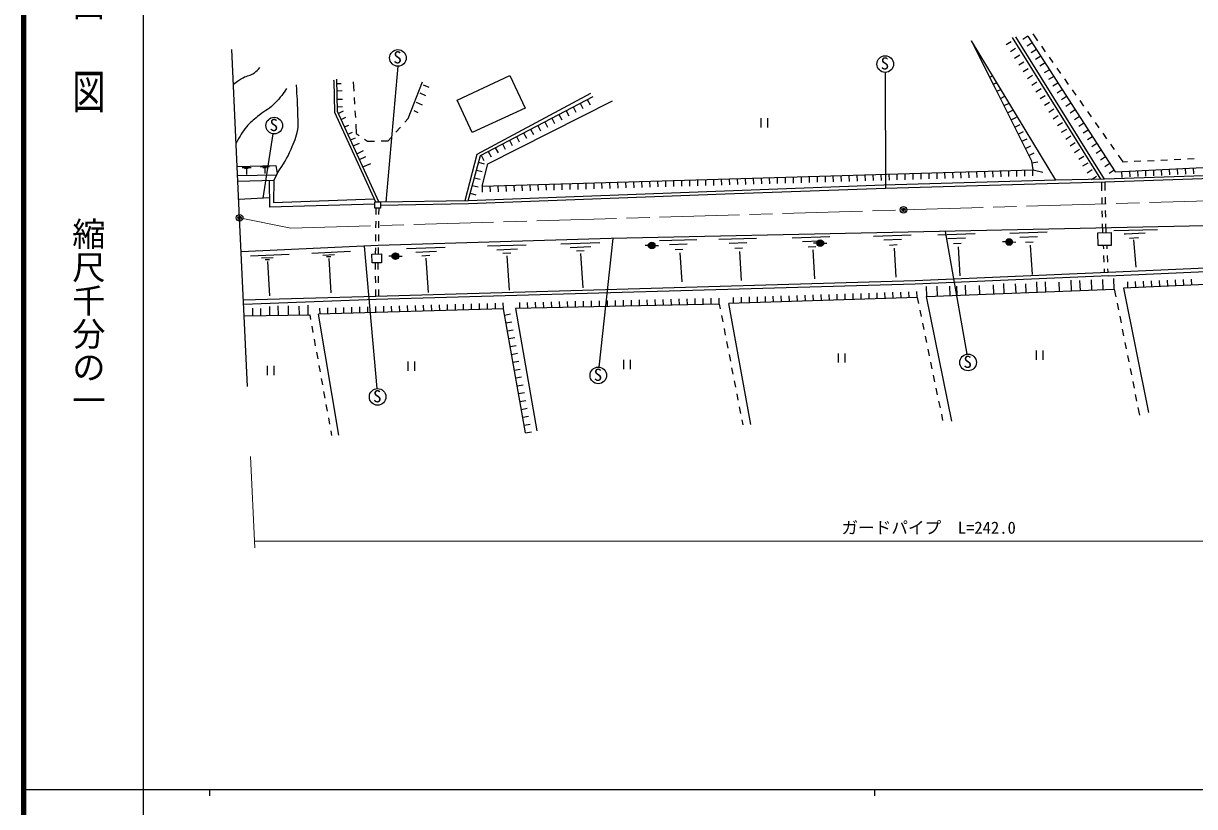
# Model space of a CAD drawing. Units: millimetres, scale not verified. Extents: x 40000 to 680000, y 20000 to 380000.
# Drawn here: x 40000 to 216110, y 202409 to 320141 of the extents above; entities that cross this region are included whole.
import ezdxf
from ezdxf.enums import TextEntityAlignment as Align

# ---------------------------------------------------------------- set-up
doc = ezdxf.new("R2010")
doc.units = ezdxf.units.MM
doc.header["$LTSCALE"] = 1000
doc.header["$PDMODE"] = 32
doc.header["$PDSIZE"] = 500
doc.linetypes.add('CHAIN', pattern=[18.5, 12, -1.5, 3.5, -1.5])
for name, color, linetype, lineweight in [('M-BGD', 7, 'Continuous', 25), ('M-BMK', 2, 'CHAIN', 13), ('M-BMK-SRVR', 3, 'Continuous', 25), ('M-STR-HTXT', 7, 'Continuous', 13), ('M-TTL', 2, 'Continuous', 140), ('M-TTL-BAND', 7, 'Continuous', 25)]:
    doc.layers.add(name, color=color, linetype=linetype, lineweight=lineweight)
doc.layers.add('M-OTRS', color=6, linetype='Continuous')
doc.styles.add('@ＭＳ ゴシック', font='')
doc.styles.add('ＭＳ ゴシック', font='')
doc.styles.get('@ＭＳ ゴシック').set_extended_font_data('@MS Gothic')
doc.styles.get('ＭＳ ゴシック').set_extended_font_data('MS Gothic')

msp = doc.modelspace()

# ---------------------------------------------------------------- linework, layer by layer
at = {"layer": 'M-BGD'}
for p, q in [((195224, 296555), (182550, 317513)), ((186175, 310382), (182550, 317513)), ((187764, 316950), (188524, 317432)), ((188682, 318001), (201941, 296713)), ((191017, 318231), (190261, 317743)), ((191667, 317223), (190911, 316735)), ((191782, 318552), (192507, 317522)), ((188406, 315936), (189166, 316418)), ((189049, 314923), (189809, 315405)), ((192318, 316214), (191562, 315726)), ((193083, 316705), (193659, 315888)), ((96294, 313700), (94481, 293260)), ((189692, 313910), (190452, 314392)), ((192969, 315206), (192212, 314718)), ((193619, 314198), (192863, 313710)), ((194235, 315070), (194811, 314253)), ((87232, 306919), (87115, 311764)), ((105213, 308586), (113165, 312289)), ((113165, 312289), (115431, 307422)), ((169575, 312785), (169646, 295371)), ((185310, 312083), (185711, 312286)), ((190334, 312896), (191094, 313378)), ((190977, 311883), (191737, 312365)), ((194270, 313190), (193514, 312702)), ((194921, 312181), (194164, 311693)), ((195387, 313435), (195963, 312618)), ((196539, 311800), (197115, 310983)), ((86647, 311682), (86658, 311530)), ((86658, 311530), (86787, 306802)), ((87131, 311112), (87798, 311128)), ((87157, 310021), (87921, 310040)), ((89593, 311358), (89676, 309980)), ((97872, 305867), (100032, 311361)), ((100999, 310485), (100162, 310860)), ((185854, 311013), (186275, 311227)), ((191617, 299420), (186175, 310382)), ((186394, 309941), (186959, 310222)), ((191620, 310869), (192380, 311351)), ((192262, 309856), (193022, 310338)), ((195571, 311173), (194815, 310685)), ((196222, 310165), (195466, 309677)), ((197691, 310165), (198267, 309348)), ((87187, 308757), (87956, 308776)), ((89736, 308982), (89796, 307984)), ((99990, 307854), (99112, 308263)), ((100526, 309263), (99673, 309679)), ((107479, 303720), (105213, 308586)), ((125298, 309613), (108185, 300454)), ((108712, 300290), (125667, 309157)), ((109855, 299043), (128563, 308525)), ((124781, 308694), (125199, 307896)), ((186927, 308866), (187582, 309191)), ((192905, 308843), (193665, 309325)), ((193547, 307829), (194308, 308311)), ((196872, 309156), (196116, 308668)), ((198843, 308531), (199419, 307713)), ((86787, 306802), (92960, 293333)), ((87215, 307608), (87303, 307615)), ((93443, 293333), (87232, 306919)), ((87303, 307615), (87974, 307646)), ((88060, 306952), (87384, 306586)), ((89856, 306986), (89916, 305988)), ((99370, 306719), (98773, 307023)), ((115431, 307422), (107479, 303720)), ((120528, 306469), (120945, 305672)), ((121591, 307026), (122008, 306228)), ((122655, 307582), (123072, 306784)), ((123718, 308138), (124135, 307340)), ((187461, 307792), (188205, 308161)), ((187995, 306717), (188801, 307117)), ((194190, 306816), (194950, 307298)), ((197523, 308148), (196767, 307660)), ((198174, 307140), (197417, 306652)), ((199995, 306896), (200571, 306078)), ((87781, 305717), (88483, 306037)), ((88299, 304585), (88912, 304865)), ((89976, 304989), (90058, 303611)), ((97360, 305295), (97872, 305867)), ((117338, 304801), (117755, 304004)), ((118401, 305357), (118818, 304560)), ((119465, 305913), (119882, 305116)), ((150871, 305910), (150871, 304510)), ((151921, 304510), (151921, 305910)), ((188528, 305642), (189334, 306042)), ((189062, 304567), (189868, 304967)), ((194833, 305802), (195593, 306284)), ((195475, 304789), (196235, 305271)), ((198824, 306131), (198068, 305643)), ((199475, 305123), (198719, 304635)), ((201147, 305261), (201723, 304443)), ((76063, 293879), (77537, 303543)), ((88794, 303501), (89466, 303808)), ((89198, 302618), (89923, 302950)), ((90058, 303611), (90489, 303315)), ((94845, 302488), (95357, 303060)), ((96025, 303805), (96692, 304550)), ((114148, 303133), (114565, 302335)), ((115211, 303689), (115628, 302891)), ((116275, 304245), (116692, 303447)), ((189595, 303492), (190401, 303892)), ((196118, 303775), (196878, 304257)), ((196761, 302762), (197521, 303244)), ((200126, 304115), (199369, 303627)), ((200776, 303106), (200020, 302619)), ((202299, 303626), (202875, 302808)), ((89607, 301724), (90519, 302141)), ((91313, 302749), (91743, 302453)), ((91743, 302453), (92794, 302465)), ((93794, 302476), (94845, 302488)), ((110958, 301464), (111375, 300667)), ((112021, 302020), (112438, 301223)), ((113085, 302577), (113502, 301779)), ((190129, 302417), (190935, 302817)), ((190662, 301342), (191469, 301743)), ((197403, 301749), (198163, 302231)), ((198046, 300735), (198806, 301217)), ((201427, 302098), (200671, 301610)), ((203451, 301991), (204027, 301174)), ((90138, 300562), (91134, 301017)), ((90533, 299697), (91502, 300140)), ((108185, 300454), (106393, 293463)), ((106861, 293471), (108712, 300290)), ((108831, 300352), (109248, 299555)), ((109894, 300908), (110312, 300111)), ((191196, 300268), (192002, 300668)), ((191853, 298117), (191617, 299420)), ((198689, 299722), (199449, 300204)), ((202078, 301090), (201321, 300602)), ((202728, 300082), (201972, 299594)), ((204603, 300356), (205329, 299327)), ((207038, 299411), (208037, 299460)), ((209036, 299509), (210035, 299559)), ((211033, 299608), (212032, 299657)), ((213031, 299706), (214030, 299756)), ((215029, 299805), (216027, 299854)), ((72161, 298635), (77946, 298789)), ((72899, 298465), (74249, 298496)), ((73266, 298356), (73780, 298364)), ((73539, 298247), (73562, 297435)), ((75652, 298598), (77001, 298629)), ((76018, 298489), (76533, 298496)), ((76291, 298379), (76315, 297568)), ((77946, 298789), (78157, 297560)), ((91049, 298568), (92222, 299104)), ((108118, 298103), (108987, 297868)), ((108433, 299261), (109301, 299026)), ((108960, 295673), (109855, 299043)), ((108960, 295673), (191853, 298117)), ((176131, 297653), (176157, 296754)), ((177330, 297689), (177357, 296789)), ((178530, 297724), (178556, 296824)), ((179729, 297759), (179756, 296860)), ((180929, 297795), (180955, 296895)), ((182128, 297830), (182155, 296931)), ((183328, 297866), (183354, 296966)), ((184527, 297901), (184554, 297001)), ((185727, 297936), (185753, 297037)), ((186926, 297972), (186953, 297072)), ((188126, 298007), (188152, 297107)), ((189325, 298042), (189352, 297143)), ((190525, 298078), (190551, 297178)), ((191662, 299170), (192547, 299331)), ((191724, 298113), (191751, 297213)), ((191853, 298117), (193275, 297801)), ((199331, 298708), (200091, 299190)), ((199974, 297695), (200734, 298177)), ((203379, 299073), (202623, 298585)), ((204029, 298065), (203273, 297577)), ((205114, 297903), (205159, 297004)), ((205329, 299327), (206039, 299362)), ((206313, 297961), (206357, 297062)), ((207512, 298020), (207556, 297121)), ((208710, 298079), (208754, 297180)), ((209909, 298138), (209953, 297239)), ((211107, 298196), (211151, 297297)), ((212306, 298255), (212350, 297356)), ((213504, 298314), (213548, 297415)), ((214703, 298373), (214747, 297474)), ((215902, 298431), (215946, 297532)), ((78054, 297354), (72225, 297233)), ((77642, 296530), (72264, 296378)), ((76953, 296511), (77014, 292536)), ((77642, 296530), (77608, 293215)), ((78157, 297560), (77642, 296530)), ((107804, 296945), (108673, 296709)), ((116157, 295885), (116184, 294985)), ((117356, 295920), (117383, 295021)), ((118556, 295956), (118582, 295056)), ((119755, 295991), (119782, 295091)), ((120955, 296026), (120981, 295127)), ((122154, 296062), (122181, 295162)), ((123354, 296097), (123380, 295198)), ((124553, 296133), (124580, 295233)), ((125753, 296168), (125779, 295268)), ((126952, 296203), (126979, 295304)), ((128152, 296239), (128178, 295339)), ((129351, 296274), (129378, 295374)), ((130551, 296309), (130577, 295410)), ((131750, 296345), (131777, 295445)), ((132950, 296380), (132976, 295481)), ((134149, 296415), (134176, 295516)), ((135349, 296451), (135375, 295551)), ((136548, 296486), (136575, 295587)), ((137748, 296522), (137774, 295622)), ((138947, 296557), (138974, 295657)), ((140147, 296592), (140173, 295693)), ((141346, 296628), (141373, 295728)), ((142546, 296663), (142572, 295763)), ((143745, 296698), (143772, 295799)), ((144944, 296734), (144971, 295834)), ((146144, 296769), (146170, 295870)), ((147343, 296805), (147370, 295905)), ((148543, 296840), (148569, 295940)), ((149742, 296875), (149769, 295976)), ((150942, 296911), (150968, 296011)), ((152141, 296946), (152168, 296046)), ((153341, 296981), (153367, 296082)), ((154540, 297017), (154567, 296117)), ((155740, 297052), (155766, 296152)), ((156939, 297087), (156966, 296188)), ((158139, 297123), (158165, 296223)), ((159338, 297158), (159365, 296259)), ((160538, 297194), (160564, 296294)), ((161737, 297229), (161764, 296329)), ((162937, 297264), (162963, 296365)), ((164136, 297300), (164163, 296400)), ((165336, 297335), (165362, 296435)), ((166535, 297370), (166562, 296471)), ((167735, 297406), (167761, 296506)), ((168934, 297441), (168961, 296542)), ((170134, 297476), (170160, 296577)), ((171333, 297512), (171360, 296612)), ((172533, 297547), (172559, 296648)), ((173732, 297583), (173759, 296683)), ((174931, 297618), (174958, 296718)), ((202584, 296728), (195224, 296555)), ((200616, 296681), (201377, 297163)), ((202111, 296289), (202134, 294990)), ((202598, 296303), (202625, 295001)), ((107175, 294629), (108044, 294393)), ((107490, 295787), (108358, 295551)), ((108960, 295673), (108987, 294773)), ((110160, 295708), (110186, 294809)), ((111359, 295744), (111386, 294844)), ((112559, 295779), (112585, 294879)), ((113758, 295814), (113785, 294915)), ((114958, 295850), (114984, 294950)), ((76993, 293932), (72388, 293667)), ((92861, 292982), (77014, 292536)), ((77608, 293215), (92762, 293765)), ((92861, 293333), (93711, 293333)), ((92861, 292389), (92861, 293333)), ((93711, 292389), (92861, 292389)), ((92996, 292389), (92985, 291427)), ((93430, 292389), (93419, 291430)), ((93711, 293333), (93711, 292389)), ((202152, 293990), (202170, 292991)), ((202645, 294001), (202665, 293001)), ((202188, 291991), (202205, 290991)), ((202685, 292002), (202705, 291002)), ((92974, 290427), (92962, 289427)), ((93408, 290430), (93396, 289431)), ((239928, 290167), (128382, 287822)), ((178594, 288878), (181878, 270412)), ((202223, 289991), (202246, 288692)), ((202725, 290002), (202751, 288700)), ((203958, 289012), (210517, 289178)), ((92950, 288427), (92939, 287428)), ((128382, 287822), (93350, 286760)), ((93384, 288431), (93373, 287431)), ((120819, 287019), (126658, 287195)), ((126567, 268476), (128658, 287828)), ((135641, 287496), (141276, 287680)), ((144584, 287684), (150219, 287868)), ((146111, 287105), (148771, 287210)), ((155613, 287916), (161248, 288100)), ((157140, 287336), (159800, 287442)), ((159826, 287117), (158826, 287127)), ((159826, 287117), (160826, 287107)), ((167851, 288173), (173485, 288357)), ((169378, 287594), (172037, 287699)), ((177485, 288376), (183120, 288560)), ((179013, 287796), (181672, 287902)), ((179855, 287033), (181014, 287085)), ((188232, 287283), (187232, 287293)), ((188232, 287283), (189232, 287273)), ((188324, 288603), (193958, 288788)), ((189851, 288024), (192510, 288129)), ((190694, 287261), (191852, 287313)), ((201563, 288681), (203543, 288712)), ((201594, 286745), (201563, 288681)), ((203543, 288712), (203574, 286777)), ((205532, 288535), (205731, 288535)), ((205731, 288535), (208656, 288640)), ((206339, 287868), (207697, 287938)), ((206913, 287622), (207270, 283490)), ((93350, 286760), (72747, 285794)), ((74134, 285195), (79953, 285458)), ((83345, 285627), (89164, 285890)), ((85004, 285328), (86783, 285387)), ((91227, 286660), (93162, 265244)), ((92416, 285459), (93849, 285480)), ((92435, 284143), (92416, 285459)), ((92927, 286428), (92916, 285466)), ((93361, 286431), (93350, 285473)), ((93849, 285480), (93867, 284163)), ((97594, 286315), (103433, 286491)), ((98998, 285754), (102111, 285894)), ((109761, 286684), (115600, 286860)), ((111165, 286122), (114278, 286263)), ((112101, 285596), (113272, 285654)), ((122223, 286458), (125336, 286598)), ((123159, 285931), (124330, 285990)), ((123756, 285545), (124106, 280400)), ((134479, 286765), (133479, 286774)), ((134479, 286765), (135479, 286755)), ((137168, 286917), (139827, 287022)), ((138011, 286153), (139169, 286206)), ((138722, 285679), (138985, 281308)), ((146954, 286341), (148112, 286394)), ((147665, 285867), (147928, 281496)), ((157983, 286573), (159141, 286626)), ((158694, 286099), (158957, 281728)), ((170220, 286830), (171379, 286883)), ((170931, 286356), (171195, 281985)), ((180566, 286559), (180829, 282188)), ((191404, 286787), (191668, 282416)), ((203574, 286777), (201594, 286745)), ((202379, 286758), (202398, 286242)), ((202987, 286260), (202971, 286767)), ((203097, 282753), (270665, 285763)), ((75793, 284896), (77572, 284955)), ((76366, 284651), (77022, 284662)), ((76694, 284358), (77022, 279186)), ((85578, 285083), (86233, 285094)), ((85905, 284790), (86233, 279618)), ((93867, 284163), (92435, 284143)), ((92957, 283154), (92947, 284150)), ((93366, 283163), (93348, 284156)), ((95928, 285140), (94928, 285150)), ((95928, 285140), (96928, 285130)), ((99935, 285227), (101105, 285285)), ((100531, 284841), (100881, 279696)), ((112698, 285210), (113048, 280065)), ((202435, 285243), (202472, 284243)), ((203050, 284261), (203019, 285260)), ((203215, 282207), (270641, 285271)), ((92977, 281154), (92967, 282154)), ((93404, 281163), (93385, 282163)), ((203215, 282207), (174107, 280929)), ((174111, 281483), (203097, 282753)), ((202509, 283244), (202528, 282729)), ((203097, 282753), (203081, 283261)), ((204038, 280213), (203975, 281796)), ((240855, 281869), (205446, 280357)), ((92997, 279158), (92987, 280154)), ((92997, 279158), (174111, 281483)), ((174107, 280929), (93032, 278649)), ((93442, 279171), (93423, 280164)), ((175796, 279090), (204038, 280213)), ((175871, 279093), (175811, 280600)), ((177465, 279157), (177406, 280633)), ((179360, 279232), (179303, 280663)), ((180431, 279275), (180377, 280630)), ((181712, 279326), (181655, 280771)), ((183842, 279410), (183788, 280759)), ((185941, 279494), (185889, 280825)), ((187486, 279555), (187426, 281066)), ((189260, 279625), (189205, 281011)), ((190794, 279686), (190741, 281014)), ((192443, 279752), (192382, 281285)), ((193734, 279803), (193674, 281306)), ((195811, 279886), (195757, 281249)), ((197602, 279957), (197540, 281527)), ((198938, 280010), (198880, 281483)), ((200675, 280079), (200615, 281605)), ((202379, 280147), (202319, 281656)), ((204038, 280213), (203978, 281742)), ((204038, 280213), (204268, 279062)), ((205446, 280357), (209186, 261630)), ((206087, 280384), (206049, 281283)), ((207286, 280435), (207248, 281335)), ((208485, 280487), (208446, 281386)), ((209684, 280538), (209645, 281437)), ((210883, 280589), (210844, 281488)), ((212082, 280640), (212043, 281539)), ((213280, 280691), (213242, 281591)), ((214479, 280743), (214441, 281642)), ((215678, 280794), (215640, 281693)), ((73077, 278576), (92997, 279158)), ((93032, 278649), (73108, 277899)), ((118241, 277360), (118221, 278259)), ((119441, 277386), (119421, 278286)), ((120641, 277413), (120621, 278313)), ((121840, 277440), (121820, 278339)), ((123040, 277466), (123020, 278366)), ((124240, 277493), (124220, 278393)), ((125439, 277520), (125419, 278420)), ((126639, 277547), (126619, 278446)), ((127839, 277573), (127819, 278473)), ((129039, 277600), (129019, 278500)), ((130238, 277627), (130218, 278527)), ((131438, 277654), (131418, 278553)), ((132638, 277680), (132618, 278580)), ((133837, 277707), (133817, 278607)), ((135037, 277734), (135017, 278633)), ((136237, 277760), (136217, 278660)), ((137436, 277787), (137416, 278687)), ((138636, 277814), (138616, 278714)), ((139836, 277841), (139816, 278740)), ((141036, 277867), (141016, 278767)), ((142235, 277894), (142215, 278794)), ((143435, 277921), (143415, 278821)), ((144635, 277947), (144615, 278847)), ((174381, 278938), (146077, 278016)), ((146796, 278039), (146767, 278938)), ((147995, 278078), (147966, 278978)), ((149195, 278117), (149165, 279017)), ((150394, 278156), (150365, 279056)), ((151593, 278195), (151564, 279095)), ((152793, 278234), (152763, 279134)), ((153992, 278274), (153963, 279173)), ((155191, 278313), (155162, 279212)), ((156391, 278352), (156361, 279251)), ((157590, 278391), (157561, 279290)), ((158789, 278430), (158760, 279329)), ((159989, 278469), (159960, 279369)), ((161188, 278508), (161159, 279408)), ((162388, 278547), (162358, 279447)), ((163587, 278586), (163558, 279486)), ((164786, 278625), (164757, 279525)), ((165986, 278665), (165956, 279564)), ((167185, 278704), (167156, 279603)), ((168384, 278743), (168355, 279642)), ((169584, 278782), (169554, 279681)), ((170783, 278821), (170754, 279720)), ((171982, 278860), (171953, 279760)), ((173182, 278899), (173153, 279799)), ((174381, 278938), (174352, 279838)), ((174381, 278938), (174571, 278027)), ((179588, 260370), (175796, 279090)), ((74492, 276197), (74474, 277331)), ((75723, 276217), (75705, 277301)), ((77077, 276239), (77055, 277598)), ((78342, 276259), (78318, 277700)), ((79869, 276284), (79846, 277704)), ((81501, 276310), (81480, 277616)), ((82836, 276331), (82812, 277805)), ((112190, 277221), (84392, 276436)), ((84601, 276442), (84575, 277341)), ((85800, 276476), (85775, 277375)), ((87000, 276509), (86974, 277409)), ((88199, 276543), (88174, 277443)), ((89399, 276577), (89373, 277477)), ((90598, 276611), (90573, 277511)), ((91798, 276645), (91772, 277545)), ((92997, 276679), (92972, 277579)), ((94197, 276713), (94171, 277612)), ((95396, 276747), (95371, 277646)), ((96596, 276781), (96570, 277680)), ((97795, 276814), (97770, 277714)), ((98995, 276848), (98969, 277748)), ((100194, 276882), (100169, 277782)), ((101394, 276916), (101369, 277816)), ((102593, 276950), (102568, 277850)), ((103793, 276984), (103768, 277884)), ((104993, 277018), (104967, 277917)), ((106192, 277052), (106167, 277951)), ((107392, 277086), (107366, 277985)), ((108591, 277120), (108566, 278019)), ((109791, 277153), (109765, 278053)), ((110990, 277187), (110965, 278087)), ((112190, 277221), (112164, 278121)), ((115507, 258580), (112190, 277221)), ((144635, 277947), (114002, 277265)), ((114002, 277265), (117179, 258904)), ((114642, 277279), (114622, 278179)), ((115842, 277306), (115822, 278206)), ((117042, 277333), (117021, 278233)), ((144635, 277947), (144776, 277223)), ((149377, 259865), (146077, 278016)), ((174774, 277048), (174978, 276069)), ((204463, 278081), (204658, 277101)), ((73187, 276176), (83049, 276335)), ((83049, 276335), (83177, 275628)), ((87407, 258233), (84392, 276436)), ((112353, 276301), (113239, 276459)), ((112564, 275120), (113450, 275277)), ((144967, 276242), (145158, 275260)), ((175182, 275089), (175385, 274110)), ((204853, 276120), (205049, 275139)), ((83356, 274644), (83534, 273660)), ((112774, 273938), (113660, 274096)), ((145349, 274279), (145540, 273297)), ((175589, 273131), (175793, 272152)), ((205244, 274158), (205439, 273178)), ((83713, 272676), (83891, 271692)), ((112984, 272757), (113870, 272915)), ((113194, 271575), (114080, 271733)), ((145731, 272316), (145923, 271334)), ((205635, 272197), (205830, 271216)), ((84070, 270708), (84248, 269724)), ((113405, 270394), (114291, 270552)), ((130255, 269565), (130255, 268165)), ((131305, 268165), (131305, 269565)), ((146114, 270352), (146305, 269371)), ((162512, 270543), (162512, 269143)), ((163562, 269143), (163562, 270543)), ((175996, 271173), (176200, 270194)), ((192281, 270987), (192281, 269587)), ((193331, 269587), (193331, 270987)), ((206025, 270235), (206221, 269255)), ((76670, 268676), (76670, 267276)), ((77720, 267276), (77720, 268676)), ((84427, 268740), (84605, 267756)), ((97819, 269298), (97819, 267898)), ((98869, 267898), (98869, 269298)), ((113615, 269213), (114501, 269370)), ((113825, 268031), (114711, 268189)), ((146496, 268389), (146687, 267408)), ((176403, 269215), (176607, 268236)), ((206416, 268274), (206611, 267293)), ((84784, 266772), (84962, 265788)), ((114035, 266850), (114921, 267007)), ((146878, 266426), (147069, 265445)), ((176811, 267257), (177014, 266278)), ((206806, 266312), (207002, 265332)), ((85141, 264804), (85319, 263820)), ((114246, 265668), (115132, 265826)), ((114456, 264487), (115342, 264645)), ((147261, 264463), (147452, 263482)), ((177218, 265299), (177422, 264320)), ((207197, 264351), (207392, 263370)), ((85498, 262836), (85676, 261852)), ((114666, 263305), (115552, 263463)), ((147643, 262500), (147834, 261518)), ((177625, 263341), (177829, 262362)), ((85855, 260869), (86033, 259885)), ((114876, 262124), (115763, 262282)), ((115087, 260943), (115973, 261100)), ((178032, 261383), (178222, 260471)), ((207588, 262389), (207817, 261239)), ((86212, 258901), (86340, 258193)), ((115297, 259761), (116183, 259919)), ((148025, 260537), (148166, 259813)), ((115507, 258580), (116393, 258737))]:
    msp.add_line(p, q, dxfattribs=at)
for points in [[(257335, 319479), (254875, 298498), (202584, 296728), (189226, 318107)], [(191017, 318231), (204164, 297856), (252921, 300246), (255468, 319322)], [(93711, 292805), (106918, 293050), (145543, 294514), (169646, 295371), (202598, 296303), (255299, 298139)], [(195224, 296555), (169405, 295824), (106861, 293471), (93711, 293247)]]:
    msp.add_lwpolyline(points, dxfattribs=at)
for centre, radius in [((96315, 314950), 1250), ((169590, 314035), 1250), ((77713, 304780), 1250), ((134479, 286765), 500), ((134479, 286765), 400), ((134479, 286765), 300), ((159826, 287117), 500), ((159826, 287117), 400), ((159826, 287117), 300), ((159826, 287117), 200), ((159826, 287117), 100), ((159826, 287117), 20), ((188232, 287283), 500), ((188232, 287283), 400), ((188232, 287283), 300), ((188232, 287283), 200), ((188232, 287283), 100), ((188232, 287283), 20), ((95928, 285140), 500), ((95928, 285140), 400), ((95928, 285140), 300), ((95928, 285140), 200), ((134479, 286765), 200), ((134479, 286765), 100), ((134479, 286765), 20), ((95928, 285140), 100), ((95928, 285140), 20), ((182045, 269173), 1250), ((126448, 267232), 1250), ((93267, 263998), 1250)]:
    msp.add_circle(centre, radius, dxfattribs=at)
for points, knots in [([(71596, 311006), (72230, 311489), (72438, 311643), (73026, 311973), (73661, 312329), (74153, 312283), (74729, 312728), (75086, 313003), (75234, 313142), (75554, 313535)], [0, 0, 0, 0, 1, 1, 1, 2, 2, 2, 3, 3, 3, 3]), ([(79574, 310376), (78777, 309205), (78495, 308779), (77608, 307936), (76766, 307136), (76107, 306913), (75220, 306163), (74535, 305584), (74140, 305262), (73553, 304583), (72817, 303732), (72617, 303308), (72000, 302158)], [0, 0, 0, 0, 1, 1, 1, 2, 2, 2, 3, 3, 3, 4, 4, 4, 4]), ([(78157, 297560), (79217, 299198), (79600, 299721), (80244, 301245), (80717, 302366), (81055, 302992), (81250, 304194), (81415, 305214), (81273, 305806), (81256, 306839), (81230, 308424), (81180, 308952), (81045, 310893)], [0, 0, 0, 0, 1, 1, 1, 2, 2, 2, 3, 3, 3, 4, 4, 4, 4])]:
    msp.add_open_spline(points, degree=3, knots=knots, dxfattribs=at)
for p in [(159826, 287117), (188232, 287283), (95928, 285140), (134479, 286765)]:
    msp.add_point(p, dxfattribs=at)
at = {"layer": 'M-BMK'}
for p, q in [((172342, 292106), (253050, 294521)), ((72514, 290901), (80195, 289350)), ((80195, 289350), (172342, 292106))]:
    msp.add_line(p, q, dxfattribs=at)
at = {"layer": 'M-BMK-SRVR'}
for p, q in [((72514, 290901), (71358, 316228)), ((73671, 265573), (72514, 290901))]:
    msp.add_line(p, q, dxfattribs=at)
for centre in [(172342, 292106), (72514, 290901)]:
    msp.add_circle(centre, 500, dxfattribs=at)
for p in [(172342, 292106), (72514, 290901)]:
    msp.add_point(p, dxfattribs=at)
at = {"layer": 'M-OTRS'}
msp.add_point((72514, 290901), dxfattribs=at)
at = {"layer": 'M-STR-HTXT'}
for p, q in [((74780, 241293), (74152, 255047)), ((74733, 242325), (298356, 242325))]:
    msp.add_line(p, q, dxfattribs=at)
at = {"layer": 'M-TTL'}
msp.add_line((40000, 380000), (40000, 20000), dxfattribs=at)
at = {"layer": 'M-TTL-BAND'}
for p, q in [((58000, 370000), (58000, 20000)), ((40000, 205000), (579000, 205000)), ((68000, 205000), (68000, 204000)), ((168000, 205000), (168000, 204000))]:
    msp.add_line(p, q, dxfattribs=at)

# ---------------------------------------------------------------- texts
at = {"layer": 'M-BGD', "style": 'ＭＳ ゴシック'}
for p in [(95636, 313577), (168911, 312661), (77034, 303407), (181367, 267800), (125769, 265858), (92588, 262625)]:
    msp.add_text('S', height=1833, dxfattribs=at).set_placement(p, align=Align.BOTTOM_LEFT)
at = {"layer": 'M-STR-HTXT', "style": 'ＭＳ ゴシック'}
msp.add_text('ガードパイプ  L=242.0', height=1833, dxfattribs=at).set_placement((163007, 242870), align=Align.BOTTOM_LEFT)
at = {"layer": 'M-TTL-BAND', "style": '@ＭＳ ゴシック', "width": 1.4}
msp.add_text('平  面  図', height=3666, rotation=270, dxfattribs=at).set_placement((49777, 306475), align=Align.MIDDLE_RIGHT)
at = {"layer": 'M-TTL-BAND', "style": '@ＭＳ ゴシック'}
msp.add_text('縮尺千分の一', height=3666, rotation=270, dxfattribs=at).set_placement((49777, 261030), align=Align.MIDDLE_RIGHT)

doc.saveas('drawing.dxf')
